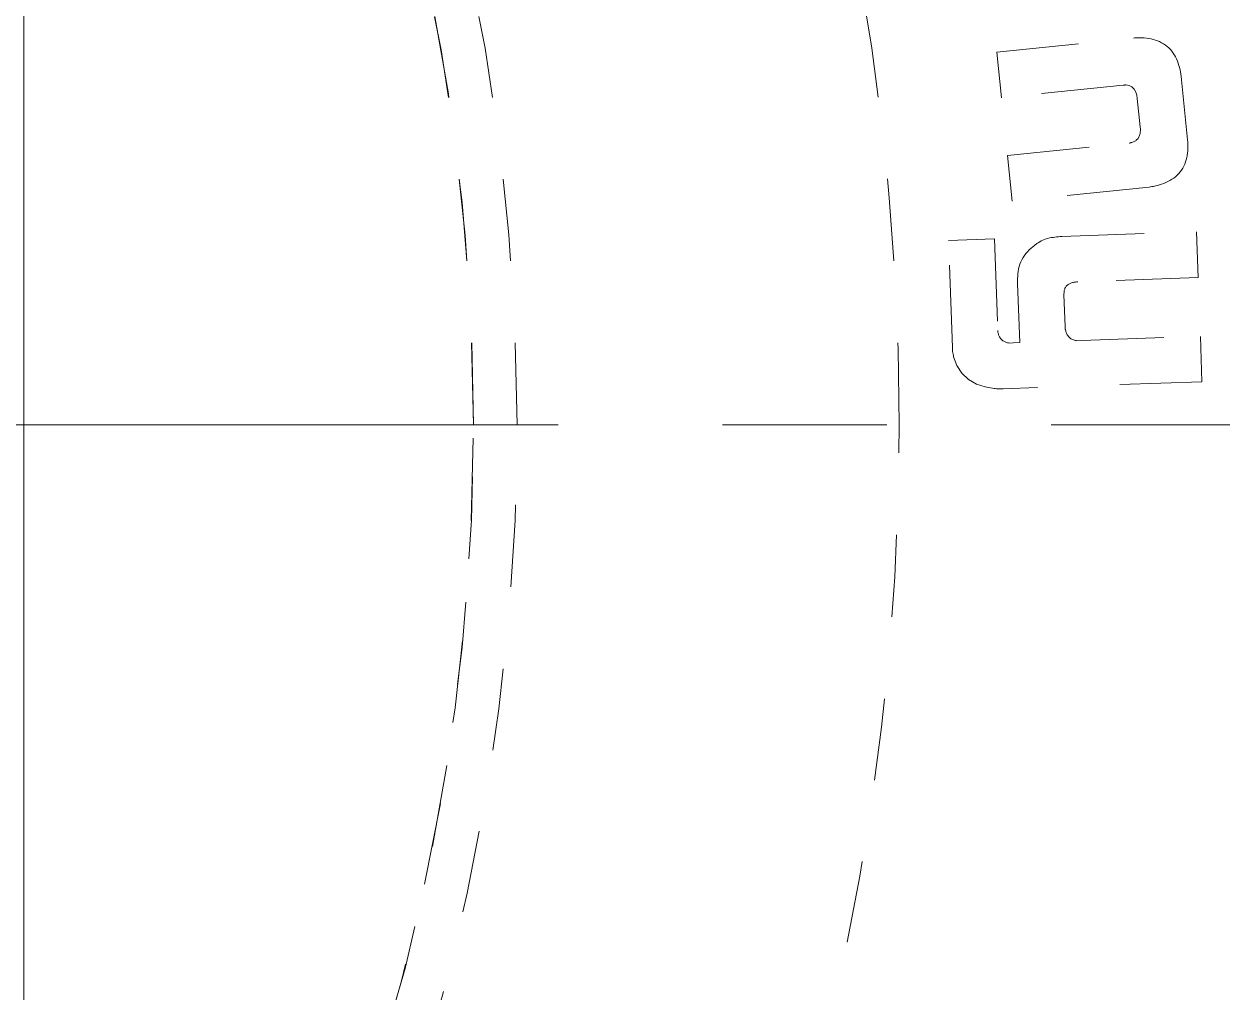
# Model space of a CAD drawing. Header units: millimetres. Extents: x -50460 to 50460, y -35640 to 35640.
# Drawn here: x -35024.74 to -35010.16, y 21332.54 to 21344.33 of the extents above; entities that cross this region are included whole.
import ezdxf

# ---------------------------------------------------------------- set-up
doc = ezdxf.new("R2010")
doc.units = ezdxf.units.MM
doc.linetypes.add('点画线', pattern=[18, 12, -2, 2, -2])
doc.linetypes.add('虚线', pattern=[2, 1, -1])
for name, color, linetype, lineweight in [('EB0', 7, 'Continuous', 15), ('中心线层', 1, '点画线', 18), ('尺寸线层', 4, 'Continuous', 18), ('粗实线层', 7, 'Continuous', 15), ('粗实线层_1', 7, 'Continuous', 15), ('虚线层', 100, '虚线', 18)]:
    doc.layers.add(name, color=color, linetype=linetype, lineweight=lineweight)

# ---------------------------------------------------------------- blocks, each defined once
blk = doc.blocks.new('*X885')
at = {"layer": '中心线层'}
blk.add_line((3, 42.5), (-88, 42.5), dxfattribs=at)
at = {"layer": '虚线层', "linetype": '虚线', "lineweight": 18}
for p, q in [((-9.662, 47.038), (-7.998, 47.21)), ((-7.998, 47.21), (-7.983, 47.211)), ((-7.998, 47.21), (-7.998, 47.21)), ((-7.983, 47.211), (-7.969, 47.212)), ((-7.969, 47.212), (-7.954, 47.213)), ((-7.954, 47.213), (-7.939, 47.213)), ((-7.939, 47.213), (-7.924, 47.213)), ((-7.924, 47.213), (-7.91, 47.213)), ((-7.91, 47.213), (-7.895, 47.213)), ((-7.895, 47.213), (-7.868, 47.211)), ((-7.895, 47.213), (-7.895, 47.213)), ((-7.868, 47.211), (-7.84, 47.208)), ((-7.84, 47.208), (-7.813, 47.204)), ((-7.813, 47.204), (-7.786, 47.199)), ((-7.786, 47.199), (-7.759, 47.193)), ((-7.759, 47.193), (-7.733, 47.185)), ((-7.733, 47.185), (-7.707, 47.176)), ((-7.707, 47.176), (-7.682, 47.166)), ((-7.682, 47.166), (-7.657, 47.153)), ((-7.657, 47.153), (-7.633, 47.14)), ((-7.633, 47.14), (-7.61, 47.124)), ((-7.61, 47.124), (-7.589, 47.108)), ((-7.589, 47.108), (-7.568, 47.09)), ((-7.568, 47.09), (-7.549, 47.07)), ((-9.605, 46.483), (-9.662, 47.038)), ((-9.662, 47.038), (-9.662, 47.038)), ((-7.549, 47.07), (-7.531, 47.049)), ((-7.531, 47.049), (-7.515, 47.027)), ((-7.515, 47.027), (-7.5, 47.003)), ((-7.5, 47.003), (-7.487, 46.979)), ((-7.487, 46.979), (-7.475, 46.955)), ((-7.475, 46.955), (-7.464, 46.93)), ((-7.464, 46.93), (-7.455, 46.904)), ((-7.455, 46.904), (-7.447, 46.877)), ((-7.447, 46.877), (-7.439, 46.851)), ((-7.439, 46.851), (-7.433, 46.824)), ((-7.433, 46.824), (-7.429, 46.797)), ((-7.429, 46.797), (-7.425, 46.77)), ((-7.425, 46.77), (-7.421, 46.743)), ((-7.421, 46.743), (-7.342, 45.972)), ((-7.421, 46.743), (-7.421, 46.743)), ((-8.125, 46.636), (-9.605, 46.483)), ((-8.12, 46.636), (-8.125, 46.636)), ((-8.125, 46.636), (-8.125, 46.636)), ((-8.115, 46.637), (-8.12, 46.636)), ((-8.109, 46.637), (-8.115, 46.637)), ((-8.104, 46.638), (-8.109, 46.637)), ((-8.099, 46.639), (-8.104, 46.638)), ((-8.093, 46.639), (-8.099, 46.639)), ((-8.054, 46.633), (-8.093, 46.639)), ((-8.093, 46.639), (-8.093, 46.639)), ((-8.018, 46.616), (-8.054, 46.633)), ((-7.99, 46.587), (-8.018, 46.616)), ((-7.971, 46.552), (-7.99, 46.587)), ((-7.96, 46.514), (-7.971, 46.552)), ((-7.954, 46.474), (-7.96, 46.514)), ((-9.605, 46.483), (-9.605, 46.483)), ((-7.918, 46.129), (-7.954, 46.474)), ((-7.954, 46.474), (-7.954, 46.474)), ((-7.919, 46.056), (-7.917, 46.067)), ((-7.917, 46.119), (-7.918, 46.129)), ((-7.918, 46.129), (-7.918, 46.129)), ((-7.916, 46.108), (-7.917, 46.119)), ((-7.917, 46.067), (-7.916, 46.077)), ((-7.916, 46.098), (-7.916, 46.108)), ((-7.916, 46.087), (-7.916, 46.098)), ((-7.916, 46.077), (-7.916, 46.087)), ((-9.532, 45.779), (-8.053, 45.931)), ((-8.053, 45.931), (-8.047, 45.932)), ((-8.053, 45.931), (-8.053, 45.931)), ((-8.047, 45.932), (-8.042, 45.933)), ((-8.042, 45.933), (-8.036, 45.934)), ((-8.036, 45.934), (-8.031, 45.935)), ((-8.031, 45.935), (-8.026, 45.937)), ((-8.026, 45.937), (-8.021, 45.939)), ((-8.021, 45.939), (-8.011, 45.942)), ((-8.021, 45.939), (-8.021, 45.939)), ((-8.011, 45.942), (-8.001, 45.945)), ((-8.001, 45.945), (-7.991, 45.949)), ((-7.991, 45.949), (-7.982, 45.954)), ((-7.982, 45.954), (-7.973, 45.96)), ((-7.973, 45.96), (-7.965, 45.966)), ((-7.965, 45.966), (-7.957, 45.973)), ((-7.957, 45.973), (-7.95, 45.98)), ((-7.95, 45.98), (-7.944, 45.989)), ((-7.944, 45.989), (-7.938, 45.997)), ((-7.938, 45.997), (-7.933, 46.006)), ((-7.933, 46.006), (-7.929, 46.016)), ((-7.929, 46.016), (-7.925, 46.026)), ((-7.925, 46.026), (-7.923, 46.036)), ((-7.923, 46.036), (-7.92, 46.046)), ((-7.92, 46.046), (-7.919, 46.056)), ((-7.342, 45.972), (-7.34, 45.945)), ((-7.342, 45.972), (-7.342, 45.972)), ((-7.34, 45.945), (-7.338, 45.918)), ((-9.475, 45.224), (-9.532, 45.779)), ((-9.532, 45.779), (-9.532, 45.779)), ((-7.346, 45.781), (-7.351, 45.754)), ((-7.342, 45.808), (-7.346, 45.781)), ((-7.339, 45.835), (-7.342, 45.808)), ((-7.338, 45.863), (-7.339, 45.835)), ((-7.338, 45.918), (-7.337, 45.89)), ((-7.337, 45.89), (-7.338, 45.863)), ((-7.387, 45.65), (-7.4, 45.626)), ((-7.375, 45.675), (-7.387, 45.65)), ((-7.366, 45.701), (-7.375, 45.675)), ((-7.358, 45.727), (-7.366, 45.701)), ((-7.351, 45.754), (-7.358, 45.727)), ((-7.533, 45.49), (-7.557, 45.475)), ((-7.51, 45.505), (-7.533, 45.49)), ((-7.489, 45.522), (-7.51, 45.505)), ((-7.468, 45.54), (-7.489, 45.522)), ((-7.449, 45.56), (-7.468, 45.54)), ((-7.431, 45.581), (-7.449, 45.56)), ((-7.415, 45.603), (-7.431, 45.581)), ((-7.4, 45.626), (-7.415, 45.603)), ((-7.81, 45.395), (-9.475, 45.224)), ((-7.793, 45.398), (-7.81, 45.395)), ((-7.81, 45.395), (-7.81, 45.395)), ((-7.777, 45.401), (-7.793, 45.398)), ((-7.76, 45.404), (-7.777, 45.401)), ((-7.743, 45.407), (-7.76, 45.404)), ((-7.726, 45.411), (-7.743, 45.407)), ((-7.709, 45.415), (-7.726, 45.411)), ((-7.683, 45.422), (-7.709, 45.415)), ((-7.709, 45.415), (-7.709, 45.415)), ((-7.657, 45.431), (-7.683, 45.422)), ((-7.631, 45.44), (-7.657, 45.431)), ((-7.606, 45.451), (-7.631, 45.44)), ((-7.581, 45.463), (-7.606, 45.451)), ((-7.557, 45.475), (-7.581, 45.463)), ((-9.475, 45.224), (-9.475, 45.224)), ((-10.249, 44.746), (-9.691, 44.765)), ((-9.691, 44.765), (-9.652, 43.651)), ((-9.691, 44.765), (-9.691, 44.765)), ((-9.102, 44.75), (-9.082, 44.757)), ((-9.082, 44.757), (-9.062, 44.764)), ((-9.062, 44.764), (-9.041, 44.771)), ((-9.041, 44.771), (-9.02, 44.776)), ((-9.02, 44.776), (-8.999, 44.78)), ((-8.999, 44.78), (-8.978, 44.784)), ((-8.978, 44.784), (-8.957, 44.787)), ((-8.957, 44.787), (-8.935, 44.79)), ((-8.935, 44.79), (-8.914, 44.791)), ((-8.914, 44.791), (-8.892, 44.793)), ((-8.892, 44.793), (-8.871, 44.794)), ((-8.871, 44.794), (-7.231, 44.851)), ((-8.871, 44.794), (-8.871, 44.794)), ((-7.231, 44.851), (-7.211, 44.294)), ((-7.231, 44.851), (-7.231, 44.851)), ((-10.203, 43.444), (-10.249, 44.746)), ((-10.249, 44.746), (-10.249, 44.746)), ((-9.288, 44.608), (-9.268, 44.63)), ((-9.268, 44.63), (-9.246, 44.651)), ((-9.246, 44.651), (-9.224, 44.67)), ((-9.224, 44.67), (-9.2, 44.689)), ((-9.2, 44.689), (-9.177, 44.707)), ((-9.177, 44.707), (-9.159, 44.719)), ((-9.177, 44.707), (-9.177, 44.707)), ((-9.159, 44.719), (-9.141, 44.731)), ((-9.141, 44.731), (-9.122, 44.741)), ((-9.122, 44.741), (-9.102, 44.75)), ((-9.381, 44.457), (-9.371, 44.485)), ((-9.371, 44.485), (-9.358, 44.512)), ((-9.358, 44.512), (-9.343, 44.538)), ((-9.343, 44.538), (-9.326, 44.563)), ((-9.326, 44.563), (-9.308, 44.586)), ((-9.308, 44.586), (-9.288, 44.608)), ((-9.408, 44.311), (-9.405, 44.341)), ((-9.405, 44.341), (-9.402, 44.37)), ((-9.402, 44.37), (-9.397, 44.4)), ((-9.397, 44.4), (-9.39, 44.429)), ((-9.39, 44.429), (-9.381, 44.457)), ((-9.409, 44.281), (-9.408, 44.311)), ((-9.409, 44.251), (-9.409, 44.281)), ((-9.409, 44.221), (-9.409, 44.251)), ((-9.383, 43.502), (-9.409, 44.221)), ((-9.409, 44.221), (-9.409, 44.221)), ((-8.828, 44.172), (-8.833, 44.164)), ((-8.823, 44.181), (-8.828, 44.172)), ((-8.818, 44.189), (-8.823, 44.181)), ((-8.811, 44.196), (-8.818, 44.189)), ((-8.804, 44.203), (-8.811, 44.196)), ((-8.796, 44.209), (-8.804, 44.203)), ((-8.788, 44.214), (-8.796, 44.209)), ((-8.78, 44.219), (-8.788, 44.214)), ((-8.771, 44.223), (-8.78, 44.219)), ((-8.762, 44.227), (-8.771, 44.223)), ((-8.753, 44.23), (-8.762, 44.227)), ((-8.743, 44.233), (-8.753, 44.23)), ((-8.734, 44.236), (-8.743, 44.233)), ((-8.724, 44.238), (-8.734, 44.236)), ((-8.715, 44.239), (-8.724, 44.238)), ((-8.705, 44.24), (-8.715, 44.239)), ((-8.695, 44.241), (-8.705, 44.24)), ((-8.686, 44.242), (-8.695, 44.241)), ((-8.676, 44.243), (-8.686, 44.242)), ((-7.211, 44.294), (-8.676, 44.243)), ((-8.676, 44.243), (-8.676, 44.243)), ((-7.211, 44.294), (-7.211, 44.294)), ((-8.845, 44.107), (-8.846, 44.097)), ((-8.846, 44.097), (-8.846, 44.087)), ((-8.846, 44.087), (-8.832, 43.693)), ((-8.846, 44.087), (-8.846, 44.087)), ((-8.844, 44.126), (-8.845, 44.117)), ((-8.845, 44.117), (-8.845, 44.107)), ((-8.842, 44.136), (-8.844, 44.126)), ((-8.84, 44.145), (-8.842, 44.136)), ((-8.837, 44.155), (-8.84, 44.145)), ((-8.833, 44.164), (-8.837, 44.155)), ((-9.652, 43.651), (-9.652, 43.645)), ((-9.652, 43.651), (-9.652, 43.651)), ((-9.652, 43.645), (-9.652, 43.64)), ((-9.652, 43.64), (-9.651, 43.634)), ((-9.651, 43.634), (-9.65, 43.629)), ((-9.65, 43.629), (-9.649, 43.624)), ((-9.649, 43.624), (-9.647, 43.618)), ((-9.647, 43.618), (-9.644, 43.609)), ((-9.647, 43.618), (-9.647, 43.618)), ((-9.644, 43.609), (-9.641, 43.599)), ((-9.641, 43.599), (-9.637, 43.589)), ((-9.637, 43.589), (-9.633, 43.58)), ((-8.832, 43.693), (-8.832, 43.688)), ((-8.832, 43.693), (-8.832, 43.693)), ((-8.832, 43.688), (-8.831, 43.683)), ((-8.831, 43.683), (-8.831, 43.678)), ((-8.831, 43.678), (-8.83, 43.673)), ((-8.83, 43.673), (-8.829, 43.668)), ((-8.829, 43.668), (-8.828, 43.663)), ((-8.828, 43.663), (-8.826, 43.659)), ((-8.826, 43.659), (-8.824, 43.648)), ((-8.826, 43.659), (-8.826, 43.659)), ((-8.824, 43.648), (-8.821, 43.637)), ((-8.821, 43.637), (-8.818, 43.627)), ((-8.818, 43.627), (-8.814, 43.617)), ((-8.814, 43.617), (-8.81, 43.607)), ((-8.81, 43.607), (-8.805, 43.597)), ((-8.805, 43.597), (-8.799, 43.588)), ((-10.202, 43.428), (-10.203, 43.444)), ((-10.203, 43.444), (-10.203, 43.444)), ((-9.633, 43.58), (-9.628, 43.571)), ((-9.628, 43.571), (-9.623, 43.562)), ((-9.623, 43.562), (-9.617, 43.554)), ((-9.617, 43.554), (-9.611, 43.546)), ((-9.611, 43.546), (-9.604, 43.539)), ((-9.604, 43.539), (-9.596, 43.532)), ((-9.596, 43.532), (-9.588, 43.526)), ((-9.588, 43.526), (-9.579, 43.52)), ((-9.579, 43.52), (-9.57, 43.515)), ((-9.57, 43.515), (-9.561, 43.511)), ((-9.561, 43.511), (-9.552, 43.507)), ((-9.552, 43.507), (-9.542, 43.504)), ((-9.542, 43.504), (-9.532, 43.501)), ((-9.532, 43.501), (-9.522, 43.499)), ((-9.522, 43.499), (-9.512, 43.497)), ((-9.512, 43.497), (-9.464, 43.499)), ((-9.512, 43.497), (-9.512, 43.497)), ((-9.464, 43.499), (-9.383, 43.502)), ((-9.464, 43.499), (-9.464, 43.499)), ((-9.383, 43.502), (-9.383, 43.502)), ((-8.799, 43.588), (-8.792, 43.579)), ((-8.792, 43.579), (-8.785, 43.571)), ((-8.785, 43.571), (-8.777, 43.563)), ((-8.777, 43.563), (-8.769, 43.556)), ((-8.769, 43.556), (-8.76, 43.55)), ((-8.76, 43.55), (-8.75, 43.545)), ((-8.75, 43.545), (-8.74, 43.54)), ((-8.74, 43.54), (-8.73, 43.536)), ((-8.73, 43.536), (-8.719, 43.532)), ((-8.719, 43.532), (-8.709, 43.53)), ((-8.709, 43.53), (-8.698, 43.528)), ((-8.698, 43.528), (-8.687, 43.526)), ((-8.687, 43.526), (-8.63, 43.528)), ((-8.687, 43.526), (-8.687, 43.526)), ((-8.63, 43.528), (-7.186, 43.579)), ((-8.63, 43.528), (-8.63, 43.528)), ((-7.186, 43.579), (-7.167, 43.026)), ((-7.186, 43.579), (-7.186, 43.579)), ((-10.201, 43.411), (-10.202, 43.428)), ((-10.2, 43.395), (-10.201, 43.411)), ((-10.197, 43.379), (-10.2, 43.395)), ((-10.195, 43.363), (-10.197, 43.379)), ((-10.191, 43.346), (-10.195, 43.363)), ((-10.188, 43.33), (-10.191, 43.346)), ((-10.148, 43.225), (-10.188, 43.33)), ((-10.188, 43.33), (-10.188, 43.33)), ((-10.089, 43.131), (-10.148, 43.225)), ((-10.008, 43.053), (-10.089, 43.131)), ((-9.911, 42.998), (-10.008, 43.053)), ((-7.167, 43.026), (-9.587, 42.941)), ((-7.167, 43.026), (-7.167, 43.026)), ((-9.806, 42.963), (-9.911, 42.998)), ((-9.696, 42.945), (-9.806, 42.963)), ((-9.681, 42.943), (-9.696, 42.945)), ((-9.696, 42.945), (-9.696, 42.945)), ((-9.665, 42.941), (-9.681, 42.943)), ((-9.649, 42.941), (-9.665, 42.941)), ((-9.634, 42.94), (-9.649, 42.941)), ((-9.618, 42.94), (-9.634, 42.94)), ((-9.603, 42.941), (-9.618, 42.94)), ((-9.587, 42.941), (-9.603, 42.941)), ((-9.587, 42.941), (-9.587, 42.941))]:
    blk.add_line(p, q, dxfattribs=at)
for radius, start, end in [(40, 360, 180), (40, 360, 88.5849), (42.5, 360, 70.2501), (31.65, 360, 105.612), (27, 360, 152.734), (26.47, 360, 180), (26.47, 360, 155.0525), (40, 180, 360), (26.47, 180, 0), (26.47, 204.9475, 0), (27, 207.266, 360), (31.65, 254.388, 360), (40, 271.4151, 360), (42.5, 289.7499, 360)]:
    blk.add_arc((-42.5, 42.5), radius, start, end, dxfattribs=at)
blk = doc.blocks.new('*X881')
at = {"layer": '粗实线层_1'}
blk.add_blockref('*X885', (-8.5, -42.5), dxfattribs=at)
blk = doc.blocks.new('*X889')
at = {"layer": '粗实线层'}
blk.add_line((0, -50), (0, 0), dxfattribs=at)
blk = doc.blocks.new('*X888')
at = {"layer": '粗实线层_1'}
blk.add_blockref('*X889', (179, 0), dxfattribs=at)
blk = doc.blocks.new('*X856')
at = {"layer": 'EB0'}
blk.add_blockref('*X881', (-775, -257.284), dxfattribs=at)
at = {"layer": '粗实线层_1'}
blk.add_blockref('*X888', (-984, -231.784), dxfattribs=at)
blk = doc.blocks.new('*X805')
at = {"layer": '尺寸线层'}
blk.add_blockref('*X856', (-1515, 819.783), dxfattribs=at)

msp = doc.modelspace()

# ---------------------------------------------------------------- block references
at = {"layer": '尺寸线层'}
msp.add_blockref('*X805', (-32704.742, 20776.945), dxfattribs=at)

doc.saveas('drawing.dxf')
